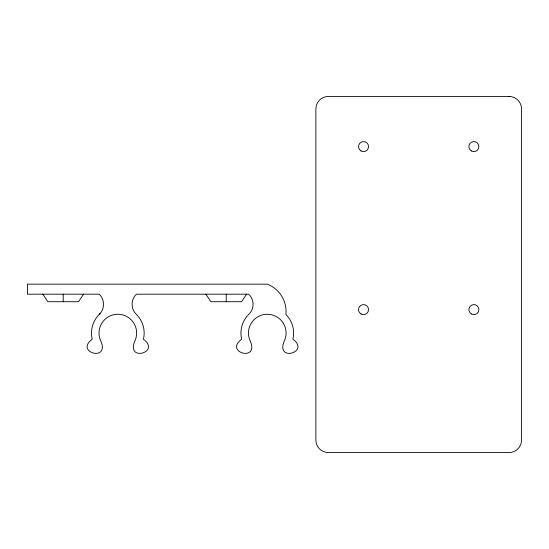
<?xml version="1.0" encoding="UTF-8"?>
<svg xmlns="http://www.w3.org/2000/svg" width="549" height="549" viewBox="0 0 549 549"><rect width="100%" height="100%" fill="white"/><g stroke="black" fill="none" stroke-linecap="round" stroke-linejoin="round"><path stroke-width="0.82" d="M83.565 294.182L78.555 301.71L47.866 301.71L42.849 294.189M246.597 294.182L241.581 301.71L210.891 301.71L205.875 294.182M99.952 313.733C104.921 308.339 104.639 299.157 99.204 294.182L27.45 294.182L27.45 284.156L267.281 284.156A29.275 29.275 0 0 1 285.905 314.453A26.338 26.338 0 0 1 292.892 339.22C310.556 352.225 275.859 362.072 284.039 341.615A18.81 18.81 0 0 0 267.281 314.261A18.81 18.81 0 0 0 250.522 341.615C258.723 362.045 224.006 352.259 241.67 339.22A26.338 26.338 0 0 1 248.656 314.453C254.516 309.334 254.51 299.294 248.649 294.182L136.461 294.182C130.607 299.363 130.669 309.259 136.454 314.453A26.338 26.338 0 0 1 143.44 339.22C161.104 352.259 126.387 362.045 134.587 341.615A18.81 18.81 0 0 0 117.829 314.261A18.81 18.81 0 0 0 101.071 341.615C109.251 362.072 74.561 352.225 92.218 339.22A26.338 26.338 0 0 1 99.952 313.733L99.204 314.453M226.236 294.182L226.236 301.71M63.21 294.182L63.21 301.71M509.012 96.425L328.426 96.425A12.538 12.538 0 0 0 315.888 108.963L315.888 440.037A12.538 12.538 0 0 0 328.426 452.575L509.012 452.575A12.538 12.538 0 0 0 521.55 440.037L521.55 108.963A12.538 12.538 0 0 0 509.012 96.425M471.385 150.934A5.016 5.016 0 0 0 478.913 146.59A5.016 5.016 0 0 0 471.385 142.246A5.016 5.016 0 0 0 471.385 150.934M361.029 313.959A5.016 5.016 0 0 0 368.557 309.615A5.016 5.016 0 0 0 361.029 305.271A5.016 5.016 0 0 0 361.029 313.959M471.385 313.959A5.016 5.016 0 0 0 478.913 309.615A5.016 5.016 0 0 0 471.385 305.271A5.016 5.016 0 0 0 471.385 313.959M361.029 150.934A5.016 5.016 0 0 0 368.557 146.59A5.016 5.016 0 0 0 361.029 142.246A5.016 5.016 0 0 0 361.029 150.934"/></g></svg>
